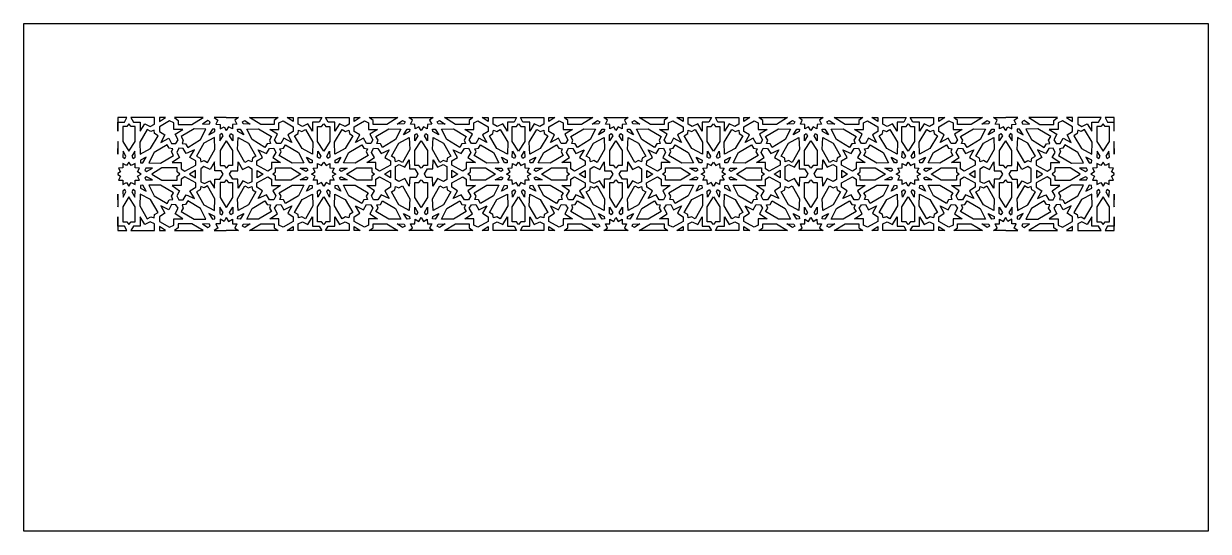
# Model space of a CAD drawing. Extents: x -1011 to 2248, y -1034 to 395.
# Drawn here: x -1011 to 249, y -145 to 395 of the extents above; entities that cross this region are included whole.
import ezdxf

# ---------------------------------------------------------------- set-up
doc = ezdxf.new("R2010")
doc.units = 0
doc.header["$MEASUREMENT"] = 0
doc.layers.get('0').update_dxf_attribs({"linetype": 'CONTINUOUS'})
doc.layers.add('LAYER_1', color=18, linetype='CONTINUOUS')

msp = doc.modelspace()

# ---------------------------------------------------------------- linework, layer by layer
for p, q in [((-910.6, 294.8), (-910.6, 280.5)), ((149.4, 280.5), (149.4, 294.8)), ((-910.6, 269.5), (-910.6, 256.2)), ((149.4, 256.2), (149.4, 269.5)), ((-910.6, 235.4), (-910.6, 234.2)), ((149.4, 234.2), (149.4, 235.4)), ((-910.6, 213.4), (-910.6, 200.1)), ((149.4, 200.1), (149.4, 213.4)), ((-910.6, 189), (-910.6, 174.8)), ((149.4, 174.8), (149.4, 189))]:
    msp.add_line(p, q)
msp.add_lwpolyline([(-1010.6, 394.8), (249.4, 394.8), (249.4, -145.2), (-1010.6, -145.2)], close=True)
at = {"layer": 'LAYER_1'}
for points in [[(-910.6, 280.5), (-910.5, 280.4), (-910.5, 290.1), (-903.4, 290.1), (-900.7, 294.8), (-910.6, 294.8)], [(-795.1, 294.8), (-807.9, 294.8), (-804.1, 292.2), (-806.2, 287.9), (-801.6, 287.7), (-801.5, 282.8), (-797.4, 285.1), (-795.1, 281.1)], [(-795.1, 294.8), (-782.2, 294.8), (-786, 292.2), (-783.9, 287.9), (-788.5, 287.7), (-788.6, 282.8), (-792.7, 285.1), (-795.1, 281.1)], [(33.9, 281.1), (31.5, 285.1), (27.5, 282.8), (27.3, 287.7), (22.7, 287.9), (24.9, 292.2), (21, 294.8), (33.9, 294.8)], [(33.9, 281.1), (36.3, 285.1), (40.3, 282.8), (40.5, 287.7), (45.1, 287.9), (42.9, 292.2), (46.8, 294.8), (33.9, 294.8)], [(149.4, 294.8), (139.6, 294.8), (142.2, 290.1), (149.4, 290.1)], [(149.4, 280.4), (149.4, 280.5)], [(-910.6, 256.2), (-910.4, 256.1), (-910.1, 268.6), (-910.6, 269.5)], [(-795.1, 270.2), (-801.7, 259.7), (-801.7, 243.8), (-797.3, 243.8), (-795.1, 241)], [(-795.1, 270.2), (-788.4, 259.7), (-788.4, 243.8), (-792.8, 243.8), (-795.1, 241)], [(33.9, 241), (31.6, 243.8), (27.3, 243.8), (27.3, 259.7), (33.9, 270.2)], [(33.9, 241), (36.2, 243.8), (40.5, 243.8), (40.5, 259.7), (33.9, 270.2)], [(149.4, 269.5), (148.9, 268.6), (149.3, 256.1), (149.4, 256.2)], [(-910.6, 234.2), (-907.7, 232.4), (-909.9, 228.4), (-905.3, 228.2), (-905.1, 223.7), (-901.1, 225.8), (-898.6, 221.9), (-898.6, 221.9), (-896.2, 225.8), (-892.1, 223.7), (-892, 228.2), (-887.4, 228.4), (-889.5, 232.4), (-885.6, 234.8), (-889.5, 237.2), (-887.4, 241.2), (-892, 241.4), (-892.1, 245.9), (-896.2, 243.8), (-898.6, 247.6), (-898.6, 247.6), (-901.1, 243.8), (-905.1, 245.9), (-905.3, 241.4), (-909.9, 241.2), (-907.7, 237.2), (-910.6, 235.4)], [(149.4, 235.4), (146.5, 237.2), (148.7, 241.2), (144.1, 241.4), (144, 245.9), (139.9, 243.8), (137.5, 247.6), (137.5, 247.6), (135, 243.8), (131, 245.9), (130.8, 241.4), (126.2, 241.2), (128.4, 237.2), (124.5, 234.8), (128.4, 232.4), (126.2, 228.4), (130.8, 228.2), (131, 223.7), (135, 225.8), (137.5, 221.9), (137.5, 221.9), (139.9, 225.8), (144, 223.7), (144.1, 228.2), (148.7, 228.4), (146.5, 232.4), (149.4, 234.2)], [(-795.1, 228.5), (-797.3, 225.7), (-801.7, 225.7), (-801.7, 209.8), (-795.1, 199.3)], [(-795.1, 228.5), (-792.8, 225.7), (-788.4, 225.7), (-788.4, 209.8), (-795.1, 199.3)], [(33.9, 199.3), (27.3, 209.8), (27.3, 225.7), (31.6, 225.7), (33.9, 228.5)], [(33.9, 199.3), (40.5, 209.8), (40.5, 225.7), (36.2, 225.7), (33.9, 228.5)], [(-910.6, 200.1), (-910.1, 201), (-910.4, 213.5), (-910.6, 213.4)], [(149.4, 213.4), (149.3, 213.5), (148.9, 201), (149.4, 200.1)], [(-910.6, 174.8), (-900.7, 174.8), (-903.4, 179.5), (-910.5, 179.5), (-910.5, 189.2), (-910.6, 189)], [(149.4, 189), (149.4, 189.2), (149.4, 179.5), (142.2, 179.5), (139.6, 174.8), (149.4, 174.8)], [(-795.1, 188.5), (-797.4, 184.4), (-801.5, 186.7), (-801.6, 181.8), (-806.2, 181.7), (-804.1, 177.4), (-808, 174.8), (-795.1, 174.8)], [(-795.1, 188.5), (-792.7, 184.4), (-788.6, 186.7), (-788.5, 181.8), (-783.9, 181.7), (-786, 177.4), (-782.1, 174.8), (-795.1, 174.8)], [(33.9, 174.8), (21, 174.8), (24.9, 177.4), (22.7, 181.7), (27.3, 181.8), (27.5, 186.7), (31.5, 184.4), (33.9, 188.5)], [(33.9, 174.8), (46.8, 174.8), (42.9, 177.4), (45.1, 181.7), (40.5, 181.8), (40.3, 186.7), (36.3, 184.4), (33.9, 188.5)]]:
    msp.add_lwpolyline(points, dxfattribs=at)
for points in [[(-893.9, 290.1), (-886.7, 290.1), (-886.7, 280.4), (-881.9, 288.4), (-876, 285.4), (-871.6, 287.8), (-871.6, 294.8), (-896.5, 294.8)], [(-866.3, 290.6), (-859.9, 294.8), (-866.3, 294.8)], [(-866.3, 285.1), (-866.3, 280.2), (-860.4, 276.4), (-864.8, 268.4), (-856.3, 273), (-853.2, 267.2), (-848.6, 267.4), (-846.2, 271.2), (-849.5, 277.1), (-841.3, 282.2), (-851, 282.2), (-851, 289.2), (-855.4, 291.3)], [(-846.1, 291.8), (-846.1, 287.7), (-831.6, 287.7), (-819.7, 294.8), (-850.1, 294.8)], [(-820.5, 287.9), (-813.1, 288.1), (-812.1, 290.3), (-814.6, 291.7)], [(-769.6, 287.9), (-777, 288.1), (-778, 290.3), (-775.5, 291.7)], [(-744, 291.8), (-744, 287.7), (-758.5, 287.7), (-770.4, 294.8), (-740, 294.8)], [(-723.8, 285.1), (-723.8, 280.2), (-729.8, 276.4), (-725.3, 268.4), (-733.8, 273), (-736.9, 267.2), (-741.5, 267.4), (-743.9, 271.2), (-740.6, 277.1), (-748.8, 282.2), (-739.1, 282.2), (-739.1, 289.2), (-734.7, 291.3)], [(-723.8, 290.6), (-730.2, 294.8), (-723.8, 294.8)], [(-696.2, 290.1), (-703.4, 290.1), (-703.4, 280.4), (-708.2, 288.4), (-714.1, 285.4), (-718.5, 287.8), (-718.5, 294.8), (-693.6, 294.8)], [(-664.5, 287.8), (-668.8, 285.4), (-674.7, 288.4), (-679.6, 280.4), (-679.6, 290.1), (-686.7, 290.1), (-689.4, 294.8), (-664.5, 294.8)], [(-659.1, 290.6), (-659.1, 294.8), (-652.8, 294.8)], [(-643.9, 289.2), (-643.9, 282.2), (-634.2, 282.2), (-642.4, 277.1), (-639.1, 271.2), (-641.5, 267.4), (-646, 267.2), (-649.1, 273), (-657.6, 268.4), (-653.2, 276.4), (-659.1, 280.2), (-659.1, 285.1), (-648.2, 291.3)], [(-624.5, 287.7), (-639, 287.7), (-639, 291.8), (-643, 294.8), (-612.6, 294.8)], [(-605, 290.3), (-605.9, 288.1), (-613.3, 287.9), (-607.5, 291.7)], [(-578.8, 292.2), (-576.6, 287.9), (-581.2, 287.7), (-581.4, 282.8), (-585.4, 285.1), (-587.8, 281), (-590.3, 285.1), (-594.3, 282.8), (-594.5, 287.7), (-599.1, 287.9), (-596.9, 292.2), (-600.8, 294.8), (-574.9, 294.8)], [(-562.4, 287.9), (-569.8, 288.1), (-570.7, 290.3), (-568.2, 291.7)], [(-536.7, 291.8), (-536.7, 287.7), (-551.2, 287.7), (-563.1, 294.8), (-532.7, 294.8)], [(-516.6, 285.1), (-516.6, 280.2), (-522.5, 276.4), (-518.1, 268.4), (-526.6, 273), (-529.7, 267.2), (-534.2, 267.4), (-536.6, 271.2), (-533.3, 277.1), (-541.5, 282.2), (-531.8, 282.2), (-531.8, 289.2), (-527.5, 291.3)], [(-516.6, 290.6), (-522.9, 294.8), (-516.6, 294.8)], [(-489, 290.1), (-496.1, 290.1), (-496.1, 280.4), (-501, 288.4), (-506.9, 285.4), (-511.2, 287.8), (-511.2, 294.8), (-486.3, 294.8)], [(-457.2, 287.8), (-461.6, 285.4), (-467.5, 288.4), (-472.3, 280.4), (-472.3, 290.1), (-479.5, 290.1), (-482.1, 294.8), (-457.2, 294.8)], [(-451.9, 290.6), (-451.9, 294.8), (-445.5, 294.8)], [(-436.6, 289.2), (-436.6, 282.2), (-426.9, 282.2), (-435.1, 277.1), (-431.8, 271.2), (-434.2, 267.4), (-438.8, 267.2), (-441.9, 273), (-450.4, 268.4), (-445.9, 276.4), (-451.9, 280.2), (-451.9, 285.1), (-441, 291.3)], [(-417.2, 287.7), (-431.7, 287.7), (-431.7, 291.8), (-435.7, 294.8), (-405.3, 294.8)], [(-397.7, 290.3), (-398.7, 288.1), (-406.1, 287.9), (-400.2, 291.7)], [(-371.5, 292.2), (-369.3, 287.9), (-373.9, 287.7), (-374.1, 282.8), (-378.1, 285.1), (-380.6, 281), (-383, 285.1), (-387.1, 282.8), (-387.2, 287.7), (-391.8, 287.9), (-389.7, 292.2), (-393.5, 294.8), (-367.6, 294.8)], [(-355.1, 287.9), (-362.5, 288.1), (-363.4, 290.3), (-361, 291.7)], [(-329.4, 291.8), (-329.4, 287.7), (-344, 287.7), (-355.9, 294.8), (-325.4, 294.8)], [(-309.3, 285.1), (-309.3, 280.2), (-315.2, 276.4), (-310.8, 268.4), (-319.3, 273), (-322.4, 267.2), (-326.9, 267.4), (-329.3, 271.2), (-326, 277.1), (-334.2, 282.2), (-324.6, 282.2), (-324.6, 289.2), (-320.2, 291.3)], [(-309.3, 290.6), (-315.7, 294.8), (-309.3, 294.8)], [(-281.7, 290.1), (-288.8, 290.1), (-288.8, 280.4), (-293.7, 288.4), (-299.6, 285.4), (-303.9, 287.8), (-303.9, 294.8), (-279.1, 294.8)], [(-250, 287.8), (-254.3, 285.4), (-260.2, 288.4), (-265.1, 280.4), (-265.1, 290.1), (-272.2, 290.1), (-274.8, 294.8), (-250, 294.8)], [(-244.6, 290.6), (-244.6, 294.8), (-238.2, 294.8)], [(-229.3, 289.2), (-229.3, 282.2), (-219.7, 282.2), (-227.9, 277.1), (-224.6, 271.2), (-227, 267.4), (-231.5, 267.2), (-234.6, 273), (-243.1, 268.4), (-238.7, 276.4), (-244.6, 280.2), (-244.6, 285.1), (-233.7, 291.3)], [(-209.9, 287.7), (-224.4, 287.7), (-224.4, 291.8), (-228.5, 294.8), (-198, 294.8)], [(-190.4, 290.3), (-191.4, 288.1), (-198.8, 287.9), (-192.9, 291.7)], [(-164.2, 292.2), (-162.1, 287.9), (-166.7, 287.7), (-166.8, 282.8), (-170.9, 285.1), (-173.3, 281), (-175.7, 285.1), (-179.8, 282.8), (-179.9, 287.7), (-184.5, 287.9), (-182.4, 292.2), (-186.2, 294.8), (-160.4, 294.8)], [(-147.8, 287.9), (-155.2, 288.1), (-156.2, 290.3), (-153.7, 291.7)], [(-122.2, 291.8), (-122.2, 287.7), (-136.7, 287.7), (-148.6, 294.8), (-118.2, 294.8)], [(-102, 285.1), (-102, 280.2), (-107.9, 276.4), (-103.5, 268.4), (-112, 273), (-115.1, 267.2), (-119.6, 267.4), (-122.1, 271.2), (-118.8, 277.1), (-127, 282.2), (-117.3, 282.2), (-117.3, 289.2), (-112.9, 291.3)], [(-102, 290.6), (-108.4, 294.8), (-102, 294.8)], [(-74.4, 290.1), (-81.6, 290.1), (-81.6, 280.4), (-86.4, 288.4), (-92.3, 285.4), (-96.6, 287.8), (-96.6, 294.8), (-71.8, 294.8)], [(-42.7, 287.8), (-47, 285.4), (-52.9, 288.4), (-57.8, 280.4), (-57.8, 290.1), (-64.9, 290.1), (-67.6, 294.8), (-42.7, 294.8)], [(-37.3, 290.6), (-37.3, 294.8), (-30.9, 294.8)], [(-22.1, 289.2), (-22.1, 282.2), (-12.4, 282.2), (-20.6, 277.1), (-17.3, 271.2), (-19.7, 267.4), (-24.2, 267.2), (-27.3, 273), (-35.8, 268.4), (-31.4, 276.4), (-37.3, 280.2), (-37.3, 285.1), (-26.4, 291.3)], [(-2.7, 287.7), (-17.2, 287.7), (-17.2, 291.8), (-21.2, 294.8), (9.2, 294.8)], [(16.8, 290.3), (15.9, 288.1), (8.5, 287.9), (14.3, 291.7)], [(51, 290.3), (51.9, 288.1), (59.3, 287.9), (53.5, 291.7)], [(70.4, 287.7), (85, 287.7), (85, 291.8), (89, 294.8), (58.5, 294.8)], [(89.8, 289.2), (89.8, 282.2), (80.2, 282.2), (88.4, 277.1), (85.1, 271.2), (87.5, 267.4), (92, 267.2), (95.1, 273), (103.6, 268.4), (99.2, 276.4), (105.1, 280.2), (105.1, 285.1), (94.2, 291.3)], [(105.1, 290.6), (105.1, 294.8), (98.7, 294.8)], [(110.5, 287.8), (114.8, 285.4), (120.7, 288.4), (125.6, 280.4), (125.6, 290.1), (132.7, 290.1), (135.3, 294.8), (110.5, 294.8)], [(-898.6, 288.4), (-900.9, 285.5), (-905.3, 285.5), (-905.3, 269.6), (-898.6, 259), (-891.9, 269.6), (-891.9, 285.5), (-896.3, 285.5), (-898.6, 288.4)], [(-887.2, 268.6), (-886.8, 256.1), (-875.6, 261.9), (-867.5, 275.6), (-871.3, 277.8), (-871.8, 281.5), (-875.3, 280.1), (-879.1, 282.3)], [(-843, 274.6), (-840.8, 270.9), (-842.1, 267.4), (-838.4, 266.9), (-836.1, 263.2), (-822.4, 271.5), (-816.7, 282.6), (-829.3, 282.8)], [(-813.7, 276.7), (-807.4, 280), (-807.1, 282.4), (-809.8, 282.7)], [(-801.8, 276.7), (-801.8, 270.1), (-798.4, 275.6), (-800, 278)], [(-788.3, 276.7), (-788.3, 270.1), (-791.7, 275.6), (-790.1, 278)], [(-776.4, 276.7), (-782.7, 280), (-783, 282.4), (-780.3, 282.7)], [(-747.1, 274.6), (-749.3, 270.9), (-748, 267.4), (-751.7, 266.9), (-754, 263.2), (-767.7, 271.5), (-773.4, 282.6), (-760.8, 282.8)], [(-702.9, 268.6), (-703.3, 256.1), (-714.5, 261.9), (-722.6, 275.6), (-718.8, 277.8), (-718.3, 281.5), (-714.8, 280.1), (-711, 282.3)], [(-691.5, 288.4), (-689.2, 285.5), (-684.8, 285.5), (-684.8, 269.6), (-691.5, 259), (-698.2, 269.6), (-698.2, 285.5), (-693.8, 285.5), (-691.5, 288.4)], [(-668.2, 280.1), (-664.7, 281.5), (-664.1, 277.8), (-660.4, 275.6), (-668.5, 261.9), (-679.7, 256.1), (-680, 268.6), (-671.9, 282.3)], [(-609.6, 282.6), (-615.2, 271.5), (-629, 263.2), (-631.2, 266.9), (-634.9, 267.4), (-633.6, 270.9), (-635.9, 274.6), (-622.2, 282.8)], [(-600, 282.4), (-600.2, 280), (-606.6, 276.7), (-602.7, 282.7)], [(-591.3, 275.6), (-594.7, 270.1), (-594.7, 276.7), (-592.9, 278)], [(-581, 276.7), (-581, 270.1), (-584.4, 275.6), (-582.8, 278)], [(-569.1, 276.7), (-575.5, 280), (-575.7, 282.4), (-573, 282.7)], [(-539.8, 274.6), (-542.1, 270.9), (-540.8, 267.4), (-544.5, 266.9), (-546.7, 263.2), (-560.5, 271.5), (-566.1, 282.6), (-553.5, 282.8)], [(-495.6, 268.6), (-496, 256.1), (-507.2, 261.9), (-515.3, 275.6), (-511.5, 277.8), (-511, 281.5), (-507.5, 280.1), (-503.8, 282.3)], [(-481.9, 285.5), (-477.5, 285.5), (-477.5, 269.6), (-484.2, 259), (-490.9, 269.6), (-490.9, 285.5), (-486.5, 285.5), (-484.2, 288.4), (-484.2, 288.4)], [(-460.9, 280.1), (-457.4, 281.5), (-456.9, 277.8), (-453.1, 275.6), (-461.2, 261.9), (-472.4, 256.1), (-472.8, 268.6), (-464.7, 282.3)], [(-402.3, 282.6), (-407.9, 271.5), (-421.7, 263.2), (-423.9, 266.9), (-427.7, 267.4), (-426.4, 270.9), (-428.6, 274.6), (-414.9, 282.8)], [(-392.7, 282.4), (-393, 280), (-399.3, 276.7), (-395.4, 282.7)], [(-384, 275.6), (-387.4, 270.1), (-387.4, 276.7), (-385.6, 278)], [(-373.7, 276.7), (-373.7, 270.1), (-377.1, 275.6), (-375.5, 278)], [(-361.9, 276.7), (-368.2, 280), (-368.4, 282.4), (-365.7, 282.7)], [(-332.5, 274.6), (-334.8, 270.9), (-333.5, 267.4), (-337.2, 266.9), (-339.5, 263.2), (-353.2, 271.5), (-358.9, 282.6), (-346.3, 282.8)], [(-288.4, 268.6), (-288.7, 256.1), (-299.9, 261.9), (-308, 275.6), (-304.3, 277.8), (-303.8, 281.5), (-300.3, 280.1), (-296.5, 282.3)], [(-276.9, 288.4), (-274.6, 285.5), (-270.3, 285.5), (-270.3, 269.6), (-276.9, 259), (-283.6, 269.6), (-283.6, 285.5), (-279.3, 285.5), (-276.9, 288.4)], [(-253.6, 280.1), (-250.1, 281.5), (-249.6, 277.8), (-245.8, 275.6), (-254, 261.9), (-265.1, 256.1), (-265.5, 268.6), (-257.4, 282.3)], [(-195, 282.6), (-200.7, 271.5), (-214.4, 263.2), (-216.7, 266.9), (-220.4, 267.4), (-219.1, 270.9), (-221.4, 274.6), (-207.6, 282.8)], [(-185.5, 282.4), (-185.7, 280), (-192, 276.7), (-188.2, 282.7)], [(-176.8, 275.6), (-180.1, 270.1), (-180.2, 276.7), (-178.4, 278)], [(-166.5, 276.7), (-166.5, 270.1), (-169.9, 275.6), (-168.3, 278)], [(-154.6, 276.7), (-160.9, 280), (-161.2, 282.4), (-158.5, 282.7)], [(-125.3, 274.6), (-127.5, 270.9), (-126.2, 267.4), (-129.9, 266.9), (-132.2, 263.2), (-145.9, 271.5), (-151.6, 282.6), (-139, 282.8)], [(-81.1, 268.6), (-81.5, 256.1), (-92.6, 261.9), (-100.8, 275.6), (-97, 277.8), (-96.5, 281.5), (-93, 280.1), (-89.2, 282.3)], [(-67.3, 285.5), (-63, 285.5), (-63, 269.6), (-69.7, 259), (-76.4, 269.6), (-76.4, 285.5), (-72, 285.5), (-69.7, 288.4), (-69.7, 288.4)], [(-46.4, 280.1), (-42.9, 281.5), (-42.3, 277.8), (-38.6, 275.6), (-46.7, 261.9), (-57.9, 256.1), (-58.2, 268.6), (-50.1, 282.3)], [(12.3, 282.6), (6.6, 271.5), (-7.1, 263.2), (-9.4, 266.9), (-13.1, 267.4), (-11.8, 270.9), (-14.1, 274.6), (-0.3, 282.8)], [(21.8, 282.4), (21.6, 280), (15.2, 276.7), (19.1, 282.7)], [(30.5, 275.6), (27.1, 270.1), (27.1, 276.7), (28.9, 278)], [(37.3, 275.6), (40.7, 270.1), (40.7, 276.7), (38.9, 278)], [(46, 282.4), (46.2, 280), (52.6, 276.7), (48.7, 282.7)], [(55.5, 282.6), (61.2, 271.5), (74.9, 263.2), (77.2, 266.9), (80.9, 267.4), (79.6, 270.9), (81.9, 274.6), (68.1, 282.8)], [(114.1, 280.1), (110.7, 281.5), (110.1, 277.8), (106.4, 275.6), (114.5, 261.9), (125.7, 256.1), (126, 268.6), (117.9, 282.3)], [(135.1, 285.5), (130.8, 285.5), (130.8, 269.6), (137.5, 259), (144.2, 269.6), (144.2, 285.5), (139.8, 285.5), (137.5, 288.4), (137.5, 288.4)], [(-871.9, 257.8), (-877.6, 246.7), (-865, 246.4), (-851.2, 254.6), (-853.4, 258.3), (-852.1, 261.8), (-855.8, 262.2), (-858.1, 266)], [(-818.8, 267.6), (-826.6, 253.7), (-822.8, 251.6), (-822.2, 247.9), (-818.7, 249.3), (-814.9, 247.2), (-807.1, 261.1), (-807.7, 273.6)], [(-771.3, 267.6), (-763.5, 253.7), (-767.3, 251.6), (-767.9, 247.9), (-771.4, 249.3), (-775.2, 247.2), (-783, 261.1), (-782.4, 273.6)], [(-718.2, 257.8), (-712.5, 246.7), (-725.1, 246.4), (-738.9, 254.6), (-736.7, 258.3), (-738, 261.8), (-734.3, 262.2), (-732, 266)], [(-648.7, 262.2), (-645, 261.8), (-646.3, 258.3), (-644.1, 254.6), (-657.9, 246.4), (-670.5, 246.7), (-664.7, 257.8), (-650.9, 266)], [(-600, 261.1), (-607.8, 247.2), (-611.6, 249.3), (-615.1, 247.9), (-615.7, 251.6), (-619.5, 253.7), (-611.6, 267.6), (-600.6, 273.6)], [(-581.2, 259.7), (-581.2, 243.8), (-585.5, 243.8), (-587.8, 240.9), (-590.2, 243.8), (-594.5, 243.8), (-594.5, 259.7), (-587.8, 270.3), (-587.8, 270.3), (-587.8, 270.3)], [(-564.1, 267.6), (-556.2, 253.7), (-560, 251.6), (-560.6, 247.9), (-564.1, 249.3), (-567.9, 247.2), (-575.7, 261.1), (-575.1, 273.6)], [(-511, 257.8), (-505.2, 246.7), (-517.8, 246.4), (-531.6, 254.6), (-529.4, 258.3), (-530.7, 261.8), (-527, 262.2), (-524.8, 266)], [(-441.4, 262.2), (-437.7, 261.8), (-439, 258.3), (-436.8, 254.6), (-450.6, 246.4), (-463.2, 246.7), (-457.5, 257.8), (-443.7, 266)], [(-392.7, 261.1), (-400.5, 247.2), (-404.3, 249.3), (-407.8, 247.9), (-408.4, 251.6), (-412.2, 253.7), (-404.4, 267.6), (-393.3, 273.6)], [(-380.6, 270.3), (-373.9, 259.7), (-373.9, 243.8), (-378.3, 243.8), (-380.6, 240.9), (-382.9, 243.8), (-387.3, 243.8), (-387.3, 259.7), (-380.6, 270.3), (-380.6, 270.3)], [(-356.8, 267.6), (-349, 253.7), (-352.8, 251.6), (-353.4, 247.9), (-356.8, 249.3), (-360.6, 247.2), (-368.5, 261.1), (-367.8, 273.6)], [(-303.7, 257.8), (-298, 246.7), (-310.6, 246.4), (-324.4, 254.6), (-322.1, 258.3), (-323.4, 261.8), (-319.7, 262.2), (-317.5, 266)], [(-234.2, 262.2), (-230.4, 261.8), (-231.8, 258.3), (-229.5, 254.6), (-243.3, 246.4), (-255.9, 246.7), (-250.2, 257.8), (-236.4, 266)], [(-185.4, 261.1), (-193.2, 247.2), (-197.1, 249.3), (-200.5, 247.9), (-201.1, 251.6), (-204.9, 253.7), (-197.1, 267.6), (-186.1, 273.6)], [(-166.6, 259.7), (-166.6, 243.8), (-171, 243.8), (-173.3, 240.9), (-175.6, 243.8), (-180, 243.8), (-180, 259.7), (-173.3, 270.3), (-173.3, 270.3), (-173.3, 270.3)], [(-149.5, 267.6), (-141.7, 253.7), (-145.5, 251.6), (-146.1, 247.9), (-149.6, 249.3), (-153.4, 247.2), (-161.2, 261.1), (-160.6, 273.6)], [(-96.4, 257.8), (-90.7, 246.7), (-103.3, 246.4), (-117.1, 254.6), (-114.8, 258.3), (-116.2, 261.8), (-112.5, 262.2), (-110.2, 266)], [(-26.9, 262.2), (-23.2, 261.8), (-24.5, 258.3), (-22.3, 254.6), (-36.1, 246.4), (-48.7, 246.7), (-42.9, 257.8), (-29.1, 266)], [(21.8, 261.1), (14, 247.2), (10.2, 249.3), (6.7, 247.9), (6.2, 251.6), (2.3, 253.7), (10.2, 267.6), (21.2, 273.6)], [(45.9, 261.1), (53.8, 247.2), (57.6, 249.3), (61, 247.9), (61.6, 251.6), (65.5, 253.7), (57.6, 267.6), (46.6, 273.6)], [(94.7, 262.2), (91, 261.8), (92.3, 258.3), (90.1, 254.6), (103.9, 246.4), (116.5, 246.7), (110.7, 257.8), (96.9, 266)], [(-905.3, 252.8), (-903, 251.3), (-901.8, 253.7), (-904.9, 259.3)], [(-895.5, 253.7), (-894.2, 251.3), (-891.9, 252.8), (-892.4, 259.3)], [(-886.5, 249.7), (-886.3, 246.8), (-883.8, 246.6), (-880.3, 252.9)], [(-847.7, 257.9), (-844.7, 252.4), (-852.7, 247.1), (-843.1, 247.1), (-843.1, 240.3), (-839.2, 237.8), (-827.6, 244.3), (-827.6, 248.8), (-833.7, 252.6), (-829, 260.7), (-837.7, 256.8), (-841, 262), (-845.5, 262.2)], [(-742.4, 257.9), (-745.5, 252.4), (-737.4, 247.1), (-747, 247.1), (-747, 240.3), (-750.9, 237.8), (-762.5, 244.3), (-762.5, 248.8), (-756.4, 252.6), (-761.1, 260.7), (-752.4, 256.8), (-749.1, 262), (-744.6, 262.2)], [(-703.6, 249.7), (-703.8, 246.8), (-706.3, 246.6), (-709.8, 252.9)], [(-694.6, 253.7), (-695.9, 251.3), (-698.2, 252.8), (-697.7, 259.3)], [(-684.8, 252.8), (-687.1, 251.3), (-688.3, 253.7), (-685.2, 259.3)], [(-676.7, 246.6), (-679.2, 246.8), (-679.4, 249.7), (-673.2, 252.9)], [(-633.9, 262), (-630.5, 256.8), (-621.9, 260.7), (-626.5, 252.6), (-620.5, 248.8), (-620.4, 244.3), (-632.1, 237.8), (-635.9, 240.3), (-635.9, 247.1), (-645.6, 247.1), (-637.5, 252.4), (-640.6, 257.9), (-638.4, 262.2)], [(-535.1, 257.9), (-538.2, 252.4), (-530.1, 247.1), (-539.8, 247.1), (-539.8, 240.3), (-543.6, 237.8), (-555.3, 244.3), (-555.2, 248.8), (-549.2, 252.6), (-553.8, 260.7), (-545.2, 256.8), (-541.8, 262), (-537.3, 262.2)], [(-496.3, 249.7), (-496.5, 246.8), (-499, 246.6), (-502.5, 252.9)], [(-487.4, 253.7), (-488.6, 251.3), (-490.9, 252.8), (-490.5, 259.3)], [(-477.5, 252.8), (-479.8, 251.3), (-481, 253.7), (-478, 259.3)], [(-469.4, 246.6), (-471.9, 246.8), (-472.1, 249.7), (-465.9, 252.9)], [(-426.6, 262), (-423.3, 256.8), (-414.6, 260.7), (-419.3, 252.6), (-413.2, 248.8), (-413.2, 244.3), (-424.8, 237.8), (-428.7, 240.3), (-428.7, 247.1), (-438.3, 247.1), (-430.2, 252.4), (-433.3, 257.9), (-431.1, 262.2)], [(-327.9, 257.9), (-330.9, 252.4), (-322.8, 247.1), (-332.5, 247.1), (-332.5, 240.3), (-336.3, 237.8), (-348, 244.3), (-347.9, 248.8), (-341.9, 252.6), (-346.5, 260.7), (-337.9, 256.8), (-334.6, 262), (-330, 262.2)], [(-289, 249.7), (-289.2, 246.8), (-291.7, 246.6), (-295.2, 252.9)], [(-280.1, 253.7), (-281.3, 251.3), (-283.6, 252.8), (-283.2, 259.3)], [(-270.2, 252.8), (-272.5, 251.3), (-273.8, 253.7), (-270.7, 259.3)], [(-262.1, 246.6), (-264.7, 246.8), (-264.9, 249.7), (-258.7, 252.9)], [(-219.3, 262), (-216, 256.8), (-207.4, 260.7), (-212, 252.6), (-206, 248.8), (-205.9, 244.3), (-217.5, 237.8), (-221.4, 240.3), (-221.4, 247.1), (-231, 247.1), (-223, 252.4), (-226, 257.9), (-223.9, 262.2)], [(-120.6, 257.9), (-123.6, 252.4), (-115.6, 247.1), (-125.2, 247.1), (-125.2, 240.3), (-129.1, 237.8), (-140.7, 244.3), (-140.6, 248.8), (-134.6, 252.6), (-139.3, 260.7), (-130.6, 256.8), (-127.3, 262), (-122.8, 262.2)], [(-81.8, 249.7), (-82, 246.8), (-84.5, 246.6), (-87.9, 252.9)], [(-72.8, 253.7), (-74.1, 251.3), (-76.4, 252.8), (-75.9, 259.3)], [(-63, 252.8), (-65.3, 251.3), (-66.5, 253.7), (-63.4, 259.3)], [(-54.9, 246.6), (-57.4, 246.8), (-57.6, 249.7), (-51.4, 252.9)], [(-12.1, 262), (-8.7, 256.8), (-0.1, 260.7), (-4.7, 252.6), (1.3, 248.8), (1.4, 244.3), (-10.3, 237.8), (-14.1, 240.3), (-14.1, 247.1), (-23.8, 247.1), (-15.7, 252.4), (-18.8, 257.9), (-16.6, 262.2)], [(79.8, 262), (76.5, 256.8), (67.9, 260.7), (72.5, 252.6), (66.5, 248.8), (66.4, 244.3), (78.1, 237.8), (81.9, 240.3), (81.9, 247.1), (91.6, 247.1), (83.5, 252.4), (86.6, 257.9), (84.4, 262.2)], [(122.7, 246.6), (125.2, 246.8), (125.4, 249.7), (119.2, 252.9)], [(130.8, 252.8), (133.1, 251.3), (134.3, 253.7), (131.2, 259.3)], [(140.6, 253.7), (141.9, 251.3), (144.2, 252.8), (143.7, 259.3)], [(-881.9, 238.9), (-880.1, 237.6), (-873.6, 241), (-880.8, 241.1)], [(-874.2, 234.8), (-863.5, 228.2), (-847.4, 228.2), (-847.4, 232.5), (-844.5, 234.8), (-847.4, 237.1), (-847.4, 241.4), (-863.5, 241.4)], [(-812.4, 239.5), (-818.8, 242.8), (-822.3, 240.5), (-822.3, 226.7), (-818.3, 224.6), (-812.5, 227.6), (-807.6, 219.7), (-807.4, 229.2), (-801.8, 229.3), (-798.4, 234.6), (-800.5, 238.3), (-807.2, 238.4), (-807.6, 247.8)], [(-777.7, 239.5), (-771.3, 242.8), (-767.8, 240.5), (-767.8, 226.7), (-771.8, 224.6), (-777.6, 227.6), (-782.5, 219.7), (-782.7, 229.2), (-788.3, 229.3), (-791.7, 234.6), (-789.6, 238.3), (-782.9, 238.4), (-782.5, 247.8)], [(-715.9, 234.8), (-726.6, 228.2), (-742.7, 228.2), (-742.7, 232.5), (-745.6, 234.8), (-742.7, 237.1), (-742.7, 241.4), (-726.6, 241.4)], [(-708.2, 238.9), (-710, 237.6), (-716.5, 241), (-709.3, 241.1)], [(-691.5, 247.6), (-689, 243.8), (-685, 245.9), (-684.8, 241.4), (-680.2, 241.2), (-682.4, 237.2), (-678.5, 234.8), (-682.4, 232.4), (-680.2, 228.4), (-684.8, 228.2), (-685, 223.7), (-689, 225.8), (-691.5, 221.9), (-691.5, 221.9), (-693.9, 225.8), (-698, 223.7), (-698.1, 228.2), (-702.7, 228.4), (-700.6, 232.4), (-704.5, 234.8), (-700.6, 237.2), (-702.7, 241.2), (-698.1, 241.4), (-698, 245.9), (-693.9, 243.8), (-691.5, 247.6)], [(-666.5, 241), (-672.9, 237.6), (-674.8, 238.9), (-673.7, 241.1)], [(-640.3, 237.1), (-637.4, 234.8), (-640.3, 232.5), (-640.3, 228.2), (-656.4, 228.2), (-667.1, 234.8), (-656.4, 241.4), (-640.3, 241.4)], [(-600.2, 240.3), (-594.7, 240.3), (-591.3, 234.9), (-593.3, 231.3), (-600, 231.2), (-600.4, 221.8), (-605.2, 230.1), (-611.6, 226.8), (-615.2, 229.1), (-615.2, 242.8), (-611.2, 245), (-605.3, 242), (-600.5, 249.9)], [(-570.4, 242), (-564.5, 245), (-560.5, 242.8), (-560.5, 229.1), (-564.1, 226.8), (-570.5, 230.1), (-575.3, 221.8), (-575.7, 231.2), (-582.4, 231.3), (-584.4, 234.9), (-581, 240.3), (-575.5, 240.3), (-575.2, 249.9)], [(-508.6, 234.8), (-519.3, 228.2), (-535.4, 228.2), (-535.4, 232.5), (-538.3, 234.8), (-535.4, 237.1), (-535.4, 241.4), (-519.3, 241.4)], [(-500.9, 238.9), (-502.8, 237.6), (-509.2, 241), (-502, 241.1)], [(-481.8, 243.8), (-477.7, 245.9), (-477.6, 241.4), (-473, 241.2), (-475.1, 237.2), (-471.2, 234.8), (-475.1, 232.4), (-473, 228.4), (-477.6, 228.2), (-477.7, 223.7), (-481.8, 225.8), (-484.2, 221.9), (-484.2, 221.9), (-486.6, 225.8), (-490.7, 223.7), (-490.9, 228.2), (-495.5, 228.4), (-493.3, 232.4), (-497.2, 234.8), (-493.3, 237.2), (-495.5, 241.2), (-490.9, 241.4), (-490.7, 245.9), (-486.6, 243.8), (-484.2, 247.6), (-484.2, 247.6)], [(-459.2, 241), (-465.7, 237.6), (-467.5, 238.9), (-466.4, 241.1)], [(-433, 237.1), (-430.1, 234.8), (-433, 232.5), (-433, 228.2), (-449.1, 228.2), (-459.8, 234.8), (-449.1, 241.4), (-433, 241.4)], [(-392.8, 238.4), (-386.1, 238.3), (-384, 234.6), (-387.4, 229.3), (-393, 229.2), (-393.2, 219.7), (-398.1, 227.6), (-403.9, 224.6), (-407.9, 226.7), (-407.9, 240.5), (-404.3, 242.8), (-397.9, 239.5), (-393.2, 247.8)], [(-363.2, 239.5), (-356.8, 242.8), (-353.3, 240.5), (-353.3, 226.7), (-357.3, 224.6), (-363.1, 227.6), (-367.9, 219.7), (-368.2, 229.2), (-373.7, 229.3), (-377.2, 234.6), (-375.1, 238.3), (-368.4, 238.4), (-368, 247.8)], [(-301.4, 234.8), (-312, 228.2), (-328.1, 228.2), (-328.1, 232.5), (-331.1, 234.8), (-328.1, 237.1), (-328.1, 241.4), (-312, 241.4)], [(-293.6, 238.9), (-295.5, 237.6), (-301.9, 241), (-294.7, 241.1)], [(-276.9, 247.6), (-274.5, 243.8), (-270.5, 245.9), (-270.3, 241.4), (-265.7, 241.2), (-267.9, 237.2), (-264, 234.8), (-267.9, 232.4), (-265.7, 228.4), (-270.3, 228.2), (-270.5, 223.7), (-274.5, 225.8), (-276.9, 221.9), (-276.9, 221.9), (-279.4, 225.8), (-283.4, 223.7), (-283.6, 228.2), (-288.2, 228.4), (-286, 232.4), (-289.9, 234.8), (-286, 237.2), (-288.2, 241.2), (-283.6, 241.4), (-283.4, 245.9), (-279.4, 243.8), (-276.9, 247.6)], [(-252, 241), (-258.4, 237.6), (-260.3, 238.9), (-259.1, 241.1)], [(-225.8, 237.1), (-222.8, 234.8), (-225.8, 232.5), (-225.8, 228.2), (-241.8, 228.2), (-252.5, 234.8), (-241.8, 241.4), (-225.8, 241.4)], [(-185.7, 240.3), (-180.2, 240.3), (-176.7, 234.9), (-178.8, 231.3), (-185.5, 231.2), (-185.9, 221.8), (-190.7, 230.1), (-197.1, 226.8), (-200.6, 229.1), (-200.6, 242.8), (-196.6, 245), (-190.8, 242), (-185.9, 249.9)], [(-155.8, 242), (-150, 245), (-146, 242.8), (-146, 229.1), (-149.5, 226.8), (-155.9, 230.1), (-160.7, 221.8), (-161.1, 231.2), (-167.8, 231.3), (-169.9, 234.9), (-166.5, 240.3), (-160.9, 240.3), (-160.7, 249.9)], [(-94.1, 234.8), (-104.8, 228.2), (-120.8, 228.2), (-120.8, 232.5), (-123.8, 234.8), (-120.8, 237.1), (-120.8, 241.4), (-104.8, 241.4)], [(-86.4, 238.9), (-88.2, 237.6), (-94.7, 241), (-87.5, 241.1)], [(-67.2, 243.8), (-63.2, 245.9), (-63, 241.4), (-58.4, 241.2), (-60.6, 237.2), (-56.7, 234.8), (-60.6, 232.4), (-58.4, 228.4), (-63, 228.2), (-63.2, 223.7), (-67.2, 225.8), (-69.7, 221.9), (-69.7, 221.9), (-72.1, 225.8), (-76.2, 223.7), (-76.3, 228.2), (-80.9, 228.4), (-78.8, 232.4), (-82.7, 234.8), (-78.8, 237.2), (-80.9, 241.2), (-76.3, 241.4), (-76.2, 245.9), (-72.1, 243.8), (-69.7, 247.6), (-69.7, 247.6)], [(-44.7, 241), (-51.1, 237.6), (-53, 238.9), (-51.9, 241.1)], [(-18.5, 237.1), (-15.6, 234.8), (-18.5, 232.5), (-18.5, 228.2), (-34.6, 228.2), (-45.3, 234.8), (-34.6, 241.4), (-18.5, 241.4)], [(21.8, 238.4), (28.5, 238.3), (30.6, 234.6), (27.1, 229.3), (21.6, 229.2), (21.3, 219.7), (16.5, 227.6), (10.6, 224.6), (6.6, 226.7), (6.6, 240.5), (10.2, 242.8), (16.6, 239.5), (21.4, 247.8)], [(46, 238.4), (39.3, 238.3), (37.2, 234.6), (40.7, 229.3), (46.2, 229.2), (46.5, 219.7), (51.3, 227.6), (57.2, 224.6), (61.1, 226.7), (61.1, 240.5), (57.6, 242.8), (51.2, 239.5), (46.4, 247.8)], [(86.3, 237.1), (83.4, 234.8), (86.3, 232.5), (86.3, 228.2), (102.4, 228.2), (113, 234.8), (102.4, 241.4), (86.3, 241.4)], [(112.5, 241), (118.9, 237.6), (120.8, 238.9), (119.7, 241.1)], [(-881.9, 230.7), (-880.8, 228.5), (-873.6, 228.6), (-880.1, 232)], [(-843.1, 229.3), (-843.1, 222.5), (-852.7, 222.5), (-844.7, 217.1), (-847.7, 211.6), (-845.5, 207.3), (-841, 207.5), (-837.7, 212.7), (-829, 208.9), (-833.7, 216.9), (-827.6, 220.7), (-827.6, 225.3), (-839.2, 231.7)], [(-834.1, 234.8), (-827.8, 230.8), (-827.8, 238.7)], [(-747, 229.3), (-747, 222.5), (-737.4, 222.5), (-745.5, 217.1), (-742.4, 211.6), (-744.6, 207.3), (-749.1, 207.5), (-752.4, 212.7), (-761.1, 208.9), (-756.4, 216.9), (-762.5, 220.7), (-762.5, 225.3), (-750.9, 231.7)], [(-756, 234.8), (-762.3, 230.8), (-762.3, 238.7)], [(-708.2, 230.7), (-709.3, 228.5), (-716.5, 228.6), (-710, 232)], [(-666.5, 228.6), (-673.7, 228.5), (-674.8, 230.7), (-672.9, 232)], [(-620.4, 225.3), (-620.5, 220.7), (-626.5, 216.9), (-621.9, 208.9), (-630.5, 212.7), (-633.9, 207.5), (-638.4, 207.3), (-640.6, 211.6), (-637.5, 217.1), (-645.6, 222.5), (-635.9, 222.5), (-635.9, 229.3), (-632.1, 231.7)], [(-620.6, 230.9), (-626.9, 234.8), (-620.6, 238.8)], [(-585.5, 225.7), (-581.2, 225.7), (-581.2, 209.8), (-587.8, 199.2), (-587.8, 199.2), (-587.8, 199.2), (-594.5, 209.8), (-594.5, 225.7), (-590.2, 225.7), (-587.8, 228.6)], [(-539.8, 229.3), (-539.8, 222.5), (-530.1, 222.5), (-538.2, 217.1), (-535.1, 211.6), (-537.3, 207.3), (-541.8, 207.5), (-545.2, 212.7), (-553.8, 208.9), (-549.2, 216.9), (-555.2, 220.7), (-555.3, 225.3), (-543.6, 231.7)], [(-548.8, 234.8), (-555.1, 230.9), (-555.1, 238.8)], [(-500.9, 230.7), (-502, 228.5), (-509.2, 228.6), (-502.8, 232)], [(-459.2, 228.6), (-466.4, 228.5), (-467.5, 230.7), (-465.7, 232)], [(-413.2, 225.3), (-413.2, 220.7), (-419.3, 216.9), (-414.6, 208.9), (-423.3, 212.7), (-426.6, 207.5), (-431.1, 207.3), (-433.3, 211.6), (-430.2, 217.1), (-438.3, 222.5), (-428.7, 222.5), (-428.7, 229.3), (-424.8, 231.7)], [(-413.4, 230.8), (-419.7, 234.8), (-413.4, 238.7)], [(-378.3, 225.7), (-373.9, 225.7), (-373.9, 209.8), (-380.6, 199.2), (-380.6, 199.2), (-380.6, 199.2), (-387.3, 209.8), (-387.3, 225.7), (-382.9, 225.7), (-380.6, 228.6)], [(-332.5, 229.3), (-332.5, 222.5), (-322.8, 222.5), (-330.9, 217.1), (-327.9, 211.6), (-330, 207.3), (-334.6, 207.5), (-337.9, 212.7), (-346.5, 208.9), (-341.9, 216.9), (-347.9, 220.7), (-348, 225.3), (-336.3, 231.7)], [(-341.5, 234.8), (-347.8, 230.8), (-347.8, 238.7)], [(-293.6, 230.7), (-294.7, 228.5), (-301.9, 228.6), (-295.5, 232)], [(-252, 228.6), (-259.1, 228.5), (-260.3, 230.7), (-258.4, 232)], [(-205.9, 225.3), (-206, 220.7), (-212, 216.9), (-207.4, 208.9), (-216, 212.7), (-219.3, 207.5), (-223.9, 207.3), (-226, 211.6), (-223, 217.1), (-231, 222.5), (-221.4, 222.5), (-221.4, 229.3), (-217.5, 231.7)], [(-206.1, 230.9), (-212.4, 234.8), (-206.1, 238.8)], [(-171, 225.7), (-166.6, 225.7), (-166.6, 209.8), (-173.3, 199.2), (-173.3, 199.2), (-173.3, 199.2), (-180, 209.8), (-180, 225.7), (-175.6, 225.7), (-173.3, 228.6)], [(-125.2, 229.3), (-125.2, 222.5), (-115.6, 222.5), (-123.6, 217.1), (-120.6, 211.6), (-122.8, 207.3), (-127.3, 207.5), (-130.6, 212.7), (-139.3, 208.9), (-134.6, 216.9), (-140.6, 220.7), (-140.7, 225.3), (-129.1, 231.7)], [(-134.2, 234.8), (-140.5, 230.9), (-140.5, 238.8)], [(-86.4, 230.7), (-87.5, 228.5), (-94.7, 228.6), (-88.2, 232)], [(-44.7, 228.6), (-51.9, 228.5), (-53, 230.7), (-51.1, 232)], [(1.4, 225.3), (1.3, 220.7), (-4.7, 216.9), (-0.1, 208.9), (-8.7, 212.7), (-12.1, 207.5), (-16.6, 207.3), (-18.8, 211.6), (-15.7, 217.1), (-23.8, 222.5), (-14.1, 222.5), (-14.1, 229.3), (-10.3, 231.7)], [(1.2, 230.8), (-5.1, 234.8), (1.2, 238.7)], [(66.4, 225.3), (66.5, 220.7), (72.5, 216.9), (67.9, 208.9), (76.5, 212.7), (79.8, 207.5), (84.4, 207.3), (86.6, 211.6), (83.5, 217.1), (91.6, 222.5), (81.9, 222.5), (81.9, 229.3), (78.1, 231.7)], [(66.6, 230.8), (72.9, 234.8), (66.6, 238.7)], [(112.5, 228.6), (119.7, 228.5), (120.8, 230.7), (118.9, 232)], [(-905.3, 216.7), (-904.9, 210.3), (-901.8, 215.9), (-903, 218.3)], [(-895.5, 215.9), (-892.4, 210.3), (-891.9, 216.7), (-894.2, 218.3)], [(-886.3, 222.7), (-886.5, 219.9), (-880.3, 216.6), (-883.8, 222.9)], [(-877.6, 222.9), (-871.9, 211.8), (-858.1, 203.6), (-855.8, 207.3), (-852.1, 207.8), (-853.4, 211.3), (-851.2, 215), (-865, 223.1)], [(-818.7, 220.2), (-822.2, 221.6), (-822.8, 218), (-826.6, 215.9), (-818.8, 202), (-807.7, 196), (-807.1, 208.4), (-814.9, 222.3)], [(-771.4, 220.2), (-767.9, 221.6), (-767.3, 218), (-763.5, 215.9), (-771.3, 202), (-782.4, 196), (-783, 208.4), (-775.2, 222.3)], [(-712.5, 222.9), (-718.2, 211.8), (-732, 203.6), (-734.3, 207.3), (-738, 207.8), (-736.7, 211.3), (-738.9, 215), (-725.1, 223.1)], [(-703.8, 222.7), (-703.6, 219.9), (-709.8, 216.6), (-706.3, 222.9)], [(-694.6, 215.9), (-697.7, 210.3), (-698.2, 216.7), (-695.9, 218.3)], [(-684.8, 216.7), (-685.2, 210.3), (-688.3, 215.9), (-687.1, 218.3)], [(-673.2, 216.6), (-679.4, 219.9), (-679.2, 222.7), (-676.7, 222.9)], [(-644.1, 215), (-646.3, 211.3), (-645, 207.8), (-648.7, 207.3), (-650.9, 203.6), (-664.7, 211.8), (-670.5, 222.9), (-657.9, 223.1)], [(-600, 208.4), (-600.6, 196), (-611.6, 202), (-619.5, 215.9), (-615.7, 218), (-615.1, 221.6), (-611.6, 220.2), (-607.8, 222.3)], [(-564.1, 220.2), (-560.6, 221.6), (-560, 218), (-556.2, 215.9), (-564.1, 202), (-575.1, 196), (-575.7, 208.4), (-567.9, 222.3)], [(-505.2, 222.9), (-511, 211.8), (-524.8, 203.6), (-527, 207.3), (-530.7, 207.8), (-529.4, 211.3), (-531.6, 215), (-517.8, 223.1)], [(-496.5, 222.7), (-496.3, 219.9), (-502.5, 216.6), (-499, 222.9)], [(-487.4, 215.9), (-490.5, 210.3), (-490.9, 216.7), (-488.6, 218.3)], [(-477.5, 216.7), (-478, 210.3), (-481, 215.9), (-479.8, 218.3)], [(-465.9, 216.6), (-472.1, 219.9), (-471.9, 222.7), (-469.4, 222.9)], [(-436.8, 215), (-439, 211.3), (-437.7, 207.8), (-441.4, 207.3), (-443.7, 203.6), (-457.5, 211.8), (-463.2, 222.9), (-450.6, 223.1)], [(-392.7, 208.4), (-393.3, 196), (-404.4, 202), (-412.2, 215.9), (-408.4, 218), (-407.8, 221.6), (-404.3, 220.2), (-400.5, 222.3)], [(-356.8, 220.2), (-353.4, 221.6), (-352.8, 218), (-349, 215.9), (-356.8, 202), (-367.8, 196), (-368.5, 208.4), (-360.6, 222.3)], [(-298, 222.9), (-303.7, 211.8), (-317.5, 203.6), (-319.7, 207.3), (-323.4, 207.8), (-322.1, 211.3), (-324.4, 215), (-310.6, 223.1)], [(-289.2, 222.7), (-289, 219.9), (-295.2, 216.6), (-291.7, 222.9)], [(-280.1, 215.9), (-283.2, 210.3), (-283.6, 216.7), (-281.3, 218.3)], [(-270.2, 216.7), (-270.7, 210.3), (-273.8, 215.9), (-272.5, 218.3)], [(-258.7, 216.6), (-264.9, 219.9), (-264.7, 222.7), (-262.1, 222.9)], [(-229.5, 215), (-231.8, 211.3), (-230.4, 207.8), (-234.2, 207.3), (-236.4, 203.6), (-250.2, 211.8), (-255.9, 222.9), (-243.3, 223.1)], [(-185.4, 208.4), (-186.1, 196), (-197.1, 202), (-204.9, 215.9), (-201.1, 218), (-200.5, 221.6), (-197.1, 220.2), (-193.2, 222.3)], [(-149.6, 220.2), (-146.1, 221.6), (-145.5, 218), (-141.7, 215.9), (-149.5, 202), (-160.6, 196), (-161.2, 208.4), (-153.4, 222.3)], [(-90.7, 222.9), (-96.4, 211.8), (-110.2, 203.6), (-112.5, 207.3), (-116.2, 207.8), (-114.8, 211.3), (-117.1, 215), (-103.3, 223.1)], [(-82, 222.7), (-81.8, 219.9), (-87.9, 216.6), (-84.5, 222.9)], [(-72.8, 215.9), (-75.9, 210.3), (-76.4, 216.7), (-74.1, 218.3)], [(-63, 216.7), (-63.4, 210.3), (-66.5, 215.9), (-65.3, 218.3)], [(-51.4, 216.6), (-57.6, 219.9), (-57.4, 222.7), (-54.9, 222.9)], [(-22.3, 215), (-24.5, 211.3), (-23.2, 207.8), (-26.9, 207.3), (-29.1, 203.6), (-42.9, 211.8), (-48.7, 222.9), (-36.1, 223.1)], [(21.8, 208.4), (21.2, 196), (10.2, 202), (2.3, 215.9), (6.2, 218), (6.7, 221.6), (10.2, 220.2), (14, 222.3)], [(45.9, 208.4), (46.6, 196), (57.6, 202), (65.5, 215.9), (61.6, 218), (61, 221.6), (57.6, 220.2), (53.8, 222.3)], [(90.1, 215), (92.3, 211.3), (91, 207.8), (94.7, 207.3), (96.9, 203.6), (110.7, 211.8), (116.5, 222.9), (103.9, 223.1)], [(119.2, 216.6), (125.4, 219.9), (125.2, 222.7), (122.7, 222.9)], [(130.8, 216.7), (131.2, 210.3), (134.3, 215.9), (133.1, 218.3)], [(140.6, 215.9), (143.7, 210.3), (144.2, 216.7), (141.9, 218.3)], [(-905.3, 199.9), (-905.3, 184), (-900.9, 184), (-898.6, 181.1), (-898.6, 181.1), (-896.3, 184), (-891.9, 184), (-891.9, 199.9), (-898.6, 210.5)], [(-887.2, 201), (-879.1, 187.3), (-875.3, 189.4), (-871.8, 188.1), (-871.3, 191.8), (-867.5, 193.9), (-875.6, 207.7), (-886.8, 213.5)], [(-856.3, 196.6), (-864.8, 201.1), (-860.4, 193.1), (-866.3, 189.4), (-866.3, 184.5), (-855.4, 178.3), (-851, 180.4), (-851, 187.3), (-841.3, 187.3), (-849.5, 192.5), (-846.2, 198.4), (-848.6, 202.1), (-853.2, 202.3)], [(-838.4, 202.6), (-842.1, 202.2), (-840.8, 198.7), (-843, 195), (-829.3, 186.8), (-816.7, 186.9), (-822.4, 198.1), (-836.1, 206.3)], [(-751.7, 202.6), (-748, 202.2), (-749.3, 198.7), (-747.1, 195), (-760.8, 186.8), (-773.4, 186.9), (-767.7, 198.1), (-754, 206.3)], [(-733.8, 196.6), (-725.3, 201.1), (-729.8, 193.1), (-723.8, 189.4), (-723.8, 184.5), (-734.7, 178.3), (-739.1, 180.4), (-739.1, 187.3), (-748.8, 187.3), (-740.6, 192.5), (-743.9, 198.4), (-741.5, 202.1), (-736.9, 202.3)], [(-702.9, 201), (-711, 187.3), (-714.8, 189.4), (-718.3, 188.1), (-718.8, 191.8), (-722.6, 193.9), (-714.5, 207.7), (-703.3, 213.5)], [(-684.8, 199.9), (-684.8, 184), (-689.2, 184), (-691.5, 181.1), (-691.5, 181.1), (-693.8, 184), (-698.2, 184), (-698.2, 199.9), (-691.5, 210.5)], [(-668.5, 207.7), (-660.4, 193.9), (-664.1, 191.8), (-664.7, 188.1), (-668.2, 189.4), (-671.9, 187.3), (-680, 201), (-679.7, 213.5)], [(-641.5, 202.1), (-639.1, 198.4), (-642.4, 192.5), (-634.2, 187.3), (-643.9, 187.3), (-643.9, 180.4), (-648.2, 178.3), (-659.1, 184.5), (-659.1, 189.4), (-653.2, 193.1), (-657.6, 201.1), (-649.1, 196.6), (-646, 202.3)], [(-615.2, 198.1), (-609.6, 186.9), (-622.2, 186.8), (-635.9, 195), (-633.6, 198.7), (-634.9, 202.2), (-631.2, 202.6), (-629, 206.3)], [(-544.5, 202.6), (-540.8, 202.2), (-542.1, 198.7), (-539.8, 195), (-553.5, 186.8), (-566.1, 186.9), (-560.5, 198.1), (-546.7, 206.3)], [(-526.6, 196.6), (-518.1, 201.1), (-522.5, 193.1), (-516.6, 189.4), (-516.6, 184.5), (-527.5, 178.3), (-531.8, 180.4), (-531.8, 187.3), (-541.5, 187.3), (-533.3, 192.5), (-536.6, 198.4), (-534.2, 202.1), (-529.7, 202.3)], [(-495.6, 201), (-503.8, 187.3), (-507.5, 189.4), (-511, 188.1), (-511.5, 191.8), (-515.3, 193.9), (-507.2, 207.7), (-496, 213.5)], [(-477.5, 199.9), (-477.5, 184), (-481.9, 184), (-484.2, 181.1), (-484.2, 181.1), (-486.5, 184), (-490.9, 184), (-490.9, 199.9), (-484.2, 210.5)], [(-461.2, 207.7), (-453.1, 193.9), (-456.9, 191.8), (-457.4, 188.1), (-460.9, 189.4), (-464.7, 187.3), (-472.8, 201), (-472.4, 213.5)], [(-434.2, 202.1), (-431.8, 198.4), (-435.1, 192.5), (-426.9, 187.3), (-436.6, 187.3), (-436.6, 180.4), (-441, 178.3), (-451.9, 184.5), (-451.9, 189.4), (-445.9, 193.1), (-450.4, 201.1), (-441.9, 196.6), (-438.8, 202.3)], [(-407.9, 198.1), (-402.3, 186.9), (-414.9, 186.8), (-428.6, 195), (-426.4, 198.7), (-427.7, 202.2), (-423.9, 202.6), (-421.7, 206.3)], [(-337.2, 202.6), (-333.5, 202.2), (-334.8, 198.7), (-332.5, 195), (-346.3, 186.8), (-358.9, 186.9), (-353.2, 198.1), (-339.5, 206.3)], [(-319.3, 196.6), (-310.8, 201.1), (-315.2, 193.1), (-309.3, 189.4), (-309.3, 184.5), (-320.2, 178.3), (-324.6, 180.4), (-324.6, 187.3), (-334.2, 187.3), (-326, 192.5), (-329.3, 198.4), (-326.9, 202.1), (-322.4, 202.3)], [(-288.4, 201), (-296.5, 187.3), (-300.3, 189.4), (-303.8, 188.1), (-304.3, 191.8), (-308, 193.9), (-299.9, 207.7), (-288.7, 213.5)], [(-270.3, 199.9), (-270.3, 184), (-274.6, 184), (-276.9, 181.1), (-276.9, 181.1), (-279.3, 184), (-283.6, 184), (-283.6, 199.9), (-276.9, 210.5)], [(-254, 207.7), (-245.8, 193.9), (-249.6, 191.8), (-250.1, 188.1), (-253.6, 189.4), (-257.4, 187.3), (-265.5, 201), (-265.1, 213.5)], [(-227, 202.1), (-224.6, 198.4), (-227.9, 192.5), (-219.7, 187.3), (-229.3, 187.3), (-229.3, 180.4), (-233.7, 178.3), (-244.6, 184.5), (-244.6, 189.4), (-238.7, 193.1), (-243.1, 201.1), (-234.6, 196.6), (-231.5, 202.3)], [(-200.7, 198.1), (-195, 186.9), (-207.6, 186.8), (-221.4, 195), (-219.1, 198.7), (-220.4, 202.2), (-216.7, 202.6), (-214.4, 206.3)], [(-129.9, 202.6), (-126.2, 202.2), (-127.5, 198.7), (-125.3, 195), (-139, 186.8), (-151.6, 186.9), (-145.9, 198.1), (-132.2, 206.3)], [(-112, 196.6), (-103.5, 201.1), (-107.9, 193.1), (-102, 189.4), (-102, 184.5), (-112.9, 178.3), (-117.3, 180.4), (-117.3, 187.3), (-127, 187.3), (-118.8, 192.5), (-122.1, 198.4), (-119.6, 202.1), (-115.1, 202.3)], [(-81.1, 201), (-89.2, 187.3), (-93, 189.4), (-96.5, 188.1), (-97, 191.8), (-100.8, 193.9), (-92.6, 207.7), (-81.5, 213.5)], [(-63, 199.9), (-63, 184), (-67.3, 184), (-69.7, 181.1), (-69.7, 181.1), (-72, 184), (-76.4, 184), (-76.4, 199.9), (-69.7, 210.5)], [(-46.7, 207.7), (-38.6, 193.9), (-42.3, 191.8), (-42.9, 188.1), (-46.4, 189.4), (-50.1, 187.3), (-58.2, 201), (-57.9, 213.5)], [(-19.7, 202.1), (-17.3, 198.4), (-20.6, 192.5), (-12.4, 187.3), (-22.1, 187.3), (-22.1, 180.4), (-26.4, 178.3), (-37.3, 184.5), (-37.3, 189.4), (-31.4, 193.1), (-35.8, 201.1), (-27.3, 196.6), (-24.2, 202.3)], [(6.6, 198.1), (12.3, 186.9), (-0.3, 186.8), (-14.1, 195), (-11.8, 198.7), (-13.1, 202.2), (-9.4, 202.6), (-7.1, 206.3)], [(61.2, 198.1), (55.5, 186.9), (68.1, 186.8), (81.9, 195), (79.6, 198.7), (80.9, 202.2), (77.2, 202.6), (74.9, 206.3)], [(87.5, 202.1), (85.1, 198.4), (88.4, 192.5), (80.2, 187.3), (89.8, 187.3), (89.8, 180.4), (94.2, 178.3), (105.1, 184.5), (105.1, 189.4), (99.2, 193.1), (103.6, 201.1), (95.1, 196.6), (92, 202.3)], [(114.5, 207.7), (106.4, 193.9), (110.1, 191.8), (110.7, 188.1), (114.1, 189.4), (117.9, 187.3), (126, 201), (125.7, 213.5)], [(130.8, 199.9), (130.8, 184), (135.1, 184), (137.5, 181.1), (137.5, 181.1), (139.8, 184), (144.2, 184), (144.2, 199.9), (137.5, 210.5)], [(-886.7, 179.5), (-893.9, 179.5), (-896.5, 174.8), (-871.6, 174.8), (-871.6, 181.8), (-876, 184.1), (-881.9, 181.2), (-886.7, 189.2)], [(-809.8, 186.9), (-807.1, 187.2), (-807.4, 189.6), (-813.7, 192.8)], [(-801.8, 192.8), (-800, 191.6), (-798.4, 193.9), (-801.8, 199.5)], [(-788.3, 192.8), (-790.1, 191.6), (-791.7, 193.9), (-788.3, 199.5)], [(-780.3, 186.9), (-783, 187.2), (-782.7, 189.6), (-776.4, 192.8)], [(-703.4, 179.5), (-696.2, 179.5), (-693.6, 174.8), (-718.5, 174.8), (-718.5, 181.8), (-714.1, 184.1), (-708.2, 181.2), (-703.4, 189.2)], [(-674.7, 181.2), (-668.8, 184.1), (-664.5, 181.8), (-664.5, 174.8), (-689.4, 174.8), (-686.7, 179.5), (-679.6, 179.5), (-679.6, 189.2)], [(-600.2, 189.6), (-600, 187.2), (-602.7, 186.9), (-606.6, 192.8)], [(-591.3, 193.9), (-592.9, 191.6), (-594.7, 192.8), (-594.7, 199.5)], [(-581, 192.8), (-582.8, 191.6), (-584.4, 193.9), (-581, 199.5)], [(-573, 186.9), (-575.7, 187.2), (-575.5, 189.6), (-569.1, 192.8)], [(-496.1, 179.5), (-489, 179.5), (-486.3, 174.8), (-511.2, 174.8), (-511.2, 181.8), (-506.9, 184.1), (-501, 181.2), (-496.1, 189.2)], [(-467.5, 181.2), (-461.6, 184.1), (-457.2, 181.8), (-457.2, 174.8), (-482.1, 174.8), (-479.5, 179.5), (-472.3, 179.5), (-472.3, 189.2)], [(-393, 189.6), (-392.7, 187.2), (-395.4, 186.9), (-399.3, 192.8)], [(-384, 193.9), (-385.6, 191.6), (-387.4, 192.8), (-387.4, 199.5)], [(-373.7, 192.8), (-375.5, 191.6), (-377.1, 193.9), (-373.7, 199.5)], [(-365.7, 186.9), (-368.4, 187.2), (-368.2, 189.6), (-361.9, 192.8)], [(-288.8, 179.5), (-281.7, 179.5), (-279.1, 174.8), (-303.9, 174.8), (-303.9, 181.8), (-299.6, 184.1), (-293.7, 181.2), (-288.8, 189.2)], [(-260.2, 181.2), (-254.3, 184.1), (-250, 181.8), (-250, 174.8), (-274.8, 174.8), (-272.2, 179.5), (-265.1, 179.5), (-265.1, 189.2)], [(-185.7, 189.6), (-185.5, 187.2), (-188.2, 186.9), (-192, 192.8)], [(-176.8, 193.9), (-178.4, 191.6), (-180.2, 192.8), (-180.1, 199.5)], [(-166.5, 192.8), (-168.3, 191.6), (-169.9, 193.9), (-166.5, 199.5)], [(-158.5, 186.9), (-161.2, 187.2), (-160.9, 189.6), (-154.6, 192.8)], [(-81.6, 179.5), (-74.4, 179.5), (-71.8, 174.8), (-96.6, 174.8), (-96.6, 181.8), (-92.3, 184.1), (-86.4, 181.2), (-81.6, 189.2)], [(-52.9, 181.2), (-47, 184.1), (-42.7, 181.8), (-42.7, 174.8), (-67.6, 174.8), (-64.9, 179.5), (-57.8, 179.5), (-57.8, 189.2)], [(21.6, 189.6), (21.8, 187.2), (19.1, 186.9), (15.2, 192.8)], [(30.5, 193.9), (28.9, 191.6), (27.1, 192.8), (27.1, 199.5)], [(37.3, 193.9), (38.9, 191.6), (40.7, 192.8), (40.7, 199.5)], [(46.2, 189.6), (46, 187.2), (48.7, 186.9), (52.6, 192.8)], [(120.7, 181.2), (114.8, 184.1), (110.5, 181.8), (110.5, 174.8), (135.3, 174.8), (132.7, 179.5), (125.6, 179.5), (125.6, 189.2)], [(-866.3, 174.8), (-859.9, 174.8), (-866.3, 178.9)], [(-846.1, 177.7), (-850.1, 174.8), (-819.7, 174.8), (-831.6, 181.8), (-846.1, 181.8)], [(-814.6, 177.9), (-812.1, 179.3), (-813.1, 181.5), (-820.5, 181.7)], [(-775.5, 177.9), (-778, 179.3), (-777, 181.5), (-769.6, 181.7)], [(-744, 177.7), (-740, 174.8), (-770.4, 174.8), (-758.5, 181.8), (-744, 181.8)], [(-723.8, 174.8), (-730.2, 174.8), (-723.8, 178.9)], [(-652.8, 174.8), (-659.1, 174.8), (-659.1, 178.9)], [(-612.6, 174.8), (-643, 174.8), (-639, 177.7), (-639, 181.8), (-624.5, 181.8)], [(-605.9, 181.5), (-605, 179.3), (-607.5, 177.9), (-613.3, 181.7)], [(-585.4, 184.4), (-581.4, 186.7), (-581.2, 181.8), (-576.6, 181.7), (-578.8, 177.4), (-574.9, 174.8), (-600.8, 174.8), (-596.9, 177.4), (-599.1, 181.7), (-594.5, 181.8), (-594.3, 186.7), (-590.3, 184.4), (-587.8, 188.6)], [(-568.2, 177.9), (-570.7, 179.3), (-569.8, 181.5), (-562.4, 181.7)], [(-536.7, 177.7), (-532.7, 174.8), (-563.1, 174.8), (-551.2, 181.8), (-536.7, 181.8)], [(-516.6, 174.8), (-522.9, 174.8), (-516.6, 178.9)], [(-445.5, 174.8), (-451.9, 174.8), (-451.9, 178.9)], [(-405.3, 174.8), (-435.7, 174.8), (-431.7, 177.7), (-431.7, 181.8), (-417.2, 181.8)], [(-398.7, 181.5), (-397.7, 179.3), (-400.2, 177.9), (-406.1, 181.7)], [(-378.1, 184.4), (-374.1, 186.7), (-373.9, 181.8), (-369.3, 181.7), (-371.5, 177.4), (-367.6, 174.8), (-393.5, 174.8), (-389.7, 177.4), (-391.8, 181.7), (-387.2, 181.8), (-387.1, 186.7), (-383, 184.4), (-380.6, 188.6)], [(-361, 177.9), (-363.4, 179.3), (-362.5, 181.5), (-355.1, 181.7)], [(-329.4, 177.7), (-325.4, 174.8), (-355.9, 174.8), (-344, 181.8), (-329.4, 181.8)], [(-309.3, 174.8), (-315.7, 174.8), (-309.3, 178.9)], [(-238.2, 174.8), (-244.6, 174.8), (-244.6, 178.9)], [(-198, 174.8), (-228.5, 174.8), (-224.4, 177.7), (-224.4, 181.8), (-209.9, 181.8)], [(-191.4, 181.5), (-190.4, 179.3), (-192.9, 177.9), (-198.8, 181.7)], [(-170.9, 184.4), (-166.8, 186.7), (-166.7, 181.8), (-162.1, 181.7), (-164.2, 177.4), (-160.3, 174.8), (-186.3, 174.8), (-182.4, 177.4), (-184.5, 181.7), (-179.9, 181.8), (-179.8, 186.7), (-175.7, 184.4), (-173.3, 188.6)], [(-153.7, 177.9), (-156.2, 179.3), (-155.2, 181.5), (-147.8, 181.7)], [(-122.2, 177.7), (-118.2, 174.8), (-148.6, 174.8), (-136.7, 181.8), (-122.2, 181.8)], [(-102, 174.8), (-108.4, 174.8), (-102, 178.9)], [(-30.9, 174.8), (-37.3, 174.8), (-37.3, 178.9)], [(9.2, 174.8), (-21.2, 174.8), (-17.2, 177.7), (-17.2, 181.8), (-2.7, 181.8)], [(15.9, 181.5), (16.8, 179.3), (14.3, 177.9), (8.5, 181.7)], [(51.9, 181.5), (51, 179.3), (53.5, 177.9), (59.3, 181.7)], [(58.5, 174.8), (89, 174.8), (85, 177.7), (85, 181.8), (70.4, 181.8)], [(98.7, 174.8), (105.1, 174.8), (105.1, 178.9)]]:
    msp.add_lwpolyline(points, close=True, dxfattribs=at)

doc.saveas('drawing.dxf')
